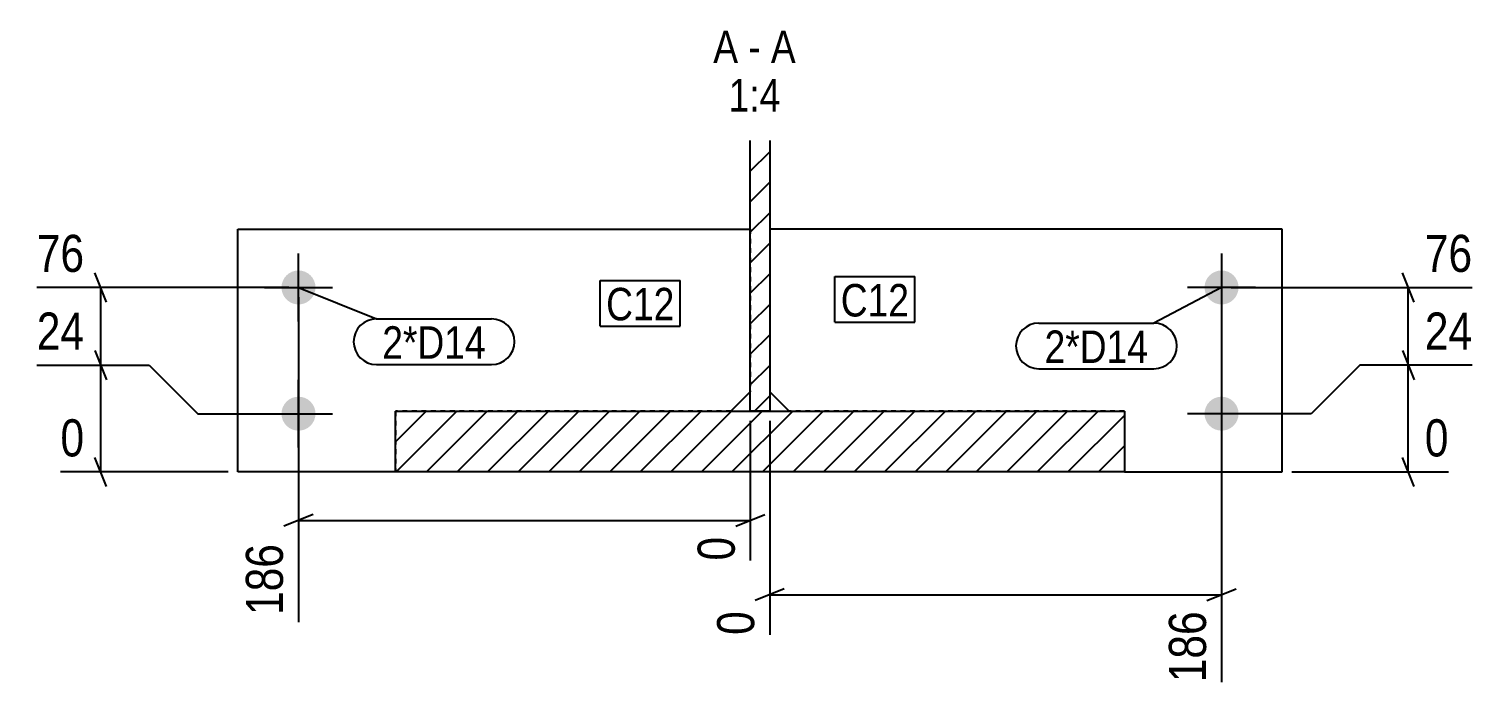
# Model space of a CAD drawing. Header units: millimetres. Extents: x 100 to 46338, y 13 to 3079.
# Drawn here: x 9326 to 9924, y 13 to 285 of the extents above; entities that cross this region are included whole.
import ezdxf

# ---------------------------------------------------------------- set-up
doc = ezdxf.new("R2010")
doc.units = ezdxf.units.MM
doc.linetypes.add('DXK_LINE_DOT2', pattern=[3.9198, 1.9599, -1.9599])
for name, color, linetype in [('MÅLSÆTNING', 7, 'Continuous'), ('STÅL', 7, 'Continuous'), ('TEKST', 7, 'Continuous')]:
    doc.layers.add(name, color=color, linetype=linetype)
doc.styles.add('Arial Narrow', font='ARIALN.TTF', dxfattribs={"height": 0.2})

msp = doc.modelspace()

# ---------------------------------------------------------------- hatches: boundary and pattern name
at = {"layer": 'STÅL', "linetype": 'Continuous'}
h = msp.add_hatch(dxfattribs=at)
h.set_pattern_fill('', scale=2.8, style=0, pattern_type=0)
h.set_pattern_definition([(45, (9623.2, 239.098), (-6.2862, 6.2862), [])])
h.paths.add_polyline_path([(9631.2, 239.1), (9623.2, 239.1), (9623.2, 127.63), (9631.2, 127.63)])
for points in [[(9437.2, 185.63, -1), (9437.2, 171.63, -1)], [(9817.2, 171.63, -1), (9817.2, 185.63, -1)], [(9437.2, 133.63, -1), (9437.2, 119.63, -1)], [(9817.2, 119.63, -1), (9817.2, 133.63, -1)]]:
    msp.add_hatch(color=96, dxfattribs=at).paths.add_polyline_path(points)
h = msp.add_hatch(dxfattribs=at)
h.set_pattern_fill('', scale=2.8, style=0, pattern_type=0)
h.set_pattern_definition([(45, (9477.2, 127.6325), (-6.28618, 6.28618), [])])
h.paths.add_polyline_path([(9777.2, 127.63), (9477.2, 127.63), (9477.2, 102.63), (9777.2, 102.63)])

# ---------------------------------------------------------------- linework, layer by layer
at = {"layer": 'MÅLSÆTNING', "color": 7, "linetype": 'Continuous'}
for p, q in [((9896.49, 172.63), (9891.69, 184.63)), ((9433.2, 178.63), (9329.46, 178.63)), ((9355.76, 146.63), (9355.76, 178.63)), ((9437.2, 174.63), (9437.2, 40.81)), ((9817.2, 174.63), (9817.2, 16)), ((9821.2, 178.63), (9920.39, 178.63)), ((9894.09, 146.63), (9894.09, 178.63)), ((9353.36, 152.63), (9358.16, 140.63)), ((9891.69, 152.63), (9896.49, 140.63)), ((9891.69, 152.63), (9896.49, 140.63)), ((9329.46, 146.63), (9375.76, 146.63)), ((9329.46, 146.63), (9375.76, 146.63)), ((9355.76, 102.63), (9355.76, 146.63)), ((9375.76, 146.63), (9395.76, 126.63)), ((9375.76, 146.63), (9395.76, 126.63)), ((9874.09, 146.63), (9854.09, 126.63)), ((9874.09, 146.63), (9854.09, 126.63)), ((9920.39, 146.63), (9874.09, 146.63)), ((9920.39, 146.63), (9874.09, 146.63)), ((9894.09, 102.63), (9894.09, 146.63)), ((9395.76, 126.63), (9433.2, 126.63)), ((9395.76, 126.63), (9433.2, 126.63)), ((9854.09, 126.63), (9821.2, 126.63)), ((9854.09, 126.63), (9821.2, 126.63)), ((9623.2, 123.63), (9623.2, 66.14)), ((9631.2, 123.63), (9631.2, 35.5)), ((9358.16, 96.63), (9353.36, 108.63)), ((9896.49, 96.63), (9891.69, 108.63)), ((9408.2, 102.63), (9339.21, 102.63)), ((9846.2, 102.63), (9910.64, 102.63)), ((9443.2, 85.09), (9431.2, 80.29)), ((9617.2, 80.29), (9629.2, 85.09)), ((9437.2, 82.69), (9623.2, 82.69)), ((9637.2, 54.45), (9625.2, 49.65)), ((9811.2, 49.65), (9823.2, 54.45)), ((9631.2, 52.05), (9817.2, 52.05))]:
    msp.add_line(p, q, dxfattribs=at)
at = {"layer": 'STÅL', "color": 2, "linetype": 'Continuous'}
for p, q in [((9623.2, 127.63), (9623.2, 239.1)), ((9631.2, 239.1), (9631.2, 127.63)), ((9477.2, 127.63), (9777.2, 127.63)), ((9477.2, 102.63), (9477.2, 127.63)), ((9631.2, 127.63), (9623.2, 127.63)), ((9777.2, 127.63), (9777.2, 102.63)), ((9777.2, 102.63), (9477.2, 102.63))]:
    msp.add_line(p, q, dxfattribs=at)
at = {"layer": 'STÅL', "color": 4, "linetype": 'Continuous'}
for p, q in [((9412.2, 102.63), (9412.2, 202.63)), ((9412.2, 202.63), (9623.2, 202.63)), ((9842.2, 202.63), (9631.2, 202.63)), ((9842.2, 102.63), (9842.2, 202.63)), ((9623.2, 135.63), (9615.2, 127.63)), ((9639.2, 127.63), (9631.2, 135.63)), ((9477.2, 102.63), (9412.2, 102.63)), ((9777.2, 102.63), (9842.2, 102.63))]:
    msp.add_line(p, q, dxfattribs=at)
at = {"layer": 'STÅL', "color": 30, "linetype": 'DXK_LINE_DOT2'}
for p, q in [((9623.2, 202.63), (9623.2, 135.63)), ((9631.2, 202.63), (9631.2, 135.63)), ((9615.2, 127.63), (9477.2, 127.63)), ((9477.2, 127.63), (9477.2, 102.63)), ((9777.2, 127.63), (9639.2, 127.63)), ((9777.2, 127.63), (9777.2, 102.63))]:
    msp.add_line(p, q, dxfattribs=at)
at = {"layer": 'STÅL', "color": 96, "linetype": 'Continuous'}
for p, q in [((9437.2, 164.63), (9437.2, 192.63)), ((9817.2, 192.63), (9817.2, 164.63)), ((9423.2, 178.63), (9451.2, 178.63)), ((9831.2, 178.63), (9803.2, 178.63)), ((9437.2, 112.63), (9437.2, 140.63)), ((9817.2, 140.63), (9817.2, 112.63)), ((9423.2, 126.63), (9451.2, 126.63)), ((9831.2, 126.63), (9803.2, 126.63))]:
    msp.add_line(p, q, dxfattribs=at)

# ---------------------------------------------------------------- wipeouts: each hides what was drawn before it
at = {"color": 0, "linetype": 'Continuous'}
for points, layer in [([(9434, 76.17), (9411.6, 76.17), (9411.6, 40.52), (9434, 40.52)], 'MÅLSÆTNING'), ([(9618.18, 271.1), (9618.18, 285.1), (9607.95, 285.1), (9607.95, 271.1)], 'TEKST'), ([(9627.47, 271.1), (9627.47, 285.1), (9622.38, 285.1), (9622.38, 271.1)], 'TEKST'), ([(9641.9, 271.1), (9641.9, 285.1), (9631.67, 285.1), (9631.67, 271.1)], 'TEKST'), ([(9635.59, 251.1), (9635.59, 265.1), (9614.26, 265.1), (9614.26, 251.1)], 'TEKST')]:
    msp.add_wipeout(points, dxfattribs=at).dxf.layer = layer
at = {"color": 0}
for points in [[(9688.59, 166.68), (9688.59, 180.68), (9660.45, 180.68), (9660.45, 166.68)], [(9591.99, 165.09), (9591.99, 179.09), (9563.85, 179.09), (9563.85, 165.09)], [(9514.32, 149.27), (9514.32, 163.27), (9471.69, 163.27), (9471.69, 149.27)], [(9786.99, 147.53), (9786.99, 161.53), (9744.36, 161.53), (9744.36, 147.53)]]:
    msp.add_wipeout(points, dxfattribs=at).dxf.layer = 'TEKST'

# ---------------------------------------------------------------- next in the draw order: texts
at = {"layer": 'MÅLSÆTNING', "color": 3, "linetype": 'Continuous', "style": 'Arial Narrow'}
msp.add_text('186', height=15.271, rotation=90.00021, dxfattribs=at).set_placement((9430.8, 43.72))
at = {"layer": 'TEKST', "color": 3, "linetype": 'Continuous', "style": 'Arial Narrow'}
for s, height, p in [('A', 13.36, (9607.95, 271.1)), ('A', 13.36, (9631.67, 271.1)), ('-', 13.36, (9622.38, 271.1)), ('1:4', 13.362, (9614.26, 251.1))]:
    msp.add_text(s, height=height, dxfattribs=at).set_placement(p)

# ---------------------------------------------------------------- next in the draw order: wipeouts: each hides what was drawn before it
at = {"color": 0, "linetype": 'Continuous'}
for points in [[(9923.59, 181.83), (9923.59, 204.23), (9897.69, 204.23), (9897.69, 181.83)], [(9352.16, 149.83), (9352.16, 172.23), (9326.26, 172.23), (9326.26, 149.83)], [(9923.59, 149.83), (9923.59, 172.23), (9897.69, 172.23), (9897.69, 149.83)], [(9352.16, 105.83), (9352.16, 128.23), (9336.01, 128.23), (9336.01, 105.83)], [(9913.84, 105.83), (9913.84, 128.23), (9897.69, 128.23), (9897.69, 105.83)], [(9620, 79.09), (9597.6, 79.09), (9597.6, 62.94), (9620, 62.94)], [(9628, 48.45), (9605.6, 48.45), (9605.6, 32.3), (9628, 32.3)], [(9814, 48.45), (9791.6, 48.45), (9791.6, 12.8), (9814, 12.8)]]:
    msp.add_wipeout(points, dxfattribs=at).dxf.layer = 'MÅLSÆTNING'
at = {"color": 0}
for points in [[(9688.59, 166.68), (9688.59, 180.68), (9660.45, 180.68), (9660.45, 166.68)], [(9591.99, 165.09), (9591.99, 179.09), (9563.85, 179.09), (9563.85, 165.09)], [(9514.32, 149.27), (9514.32, 163.27), (9471.69, 163.27), (9471.69, 149.27)], [(9786.99, 147.53), (9786.99, 161.53), (9744.36, 161.53), (9744.36, 147.53)]]:
    msp.add_wipeout(points, dxfattribs=at).dxf.layer = 'TEKST'

# ---------------------------------------------------------------- next in the draw order: linework, layer by layer
at = {"layer": 'MÅLSÆTNING', "color": 7, "linetype": 'Continuous'}
for p, q in [((9358.16, 172.63), (9353.36, 184.63)), ((9353.36, 152.63), (9358.16, 140.63))]:
    msp.add_line(p, q, dxfattribs=at)
at = {"layer": 'TEKST', "color": 7, "linetype": 'Continuous'}
for p, q in [((9561.45, 181.49), (9594.39, 181.49)), ((9561.45, 162.69), (9561.45, 181.49)), ((9594.39, 162.69), (9594.39, 181.49)), ((9658.05, 183.08), (9690.99, 183.08)), ((9658.05, 164.28), (9658.05, 183.08)), ((9690.99, 164.28), (9690.99, 183.08)), ((9437.2, 178.63), (9469.29, 165.67)), ((9817.2, 178.63), (9789.39, 163.93)), ((9469.29, 165.67), (9516.72, 165.67)), ((9561.45, 162.69), (9594.39, 162.69)), ((9658.05, 164.28), (9690.99, 164.28)), ((9741.96, 163.93), (9789.39, 163.93)), ((9469.29, 146.87), (9516.72, 146.87)), ((9741.96, 145.13), (9789.39, 145.13))]:
    msp.add_line(p, q, dxfattribs=at)
for centre, start, end in [((9469.29, 156.27), 90, 270), ((9516.72, 156.27), 270, 90), ((9741.96, 154.53), 90, 270), ((9789.39, 154.53), 270, 90)]:
    msp.add_arc(centre, 9.4, start, end, dxfattribs=at)

# ---------------------------------------------------------------- next in the draw order: texts
at = {"layer": 'MÅLSÆTNING', "color": 3, "linetype": 'Continuous', "style": 'Arial Narrow'}
for s, height, p in [('76', 15.271, (9900.89, 185.03)), ('24', 15.271, (9329.46, 153.03)), ('24', 15.271, (9900.89, 153.03)), ('0', 15.27, (9339.21, 109.03)), ('0', 15.27, (9900.89, 109.03))]:
    msp.add_text(s, height=height, dxfattribs=at).set_placement(p)
for s, height, p in [('0', 15.27, (9616.8, 66.14)), ('0', 15.27, (9624.8, 35.5)), ('186', 15.271, (9810.8, 16))]:
    msp.add_text(s, height=height, rotation=90.00021, dxfattribs=at).set_placement(p)
at = {"layer": 'TEKST', "color": 3, "style": 'Arial Narrow'}
for s, p in [('C12', (9660.45, 166.68)), ('C12', (9563.85, 165.09)), ('2*D14', (9471.69, 149.27)), ('2*D14', (9744.36, 147.53))]:
    msp.add_text(s, height=13.362, dxfattribs=at).set_placement(p)

# ---------------------------------------------------------------- next in the draw order: wipeouts: each hides what was drawn before it
at = {"color": 0, "linetype": 'Continuous'}
msp.add_wipeout([(9352.16, 181.83), (9352.16, 204.23), (9326.26, 204.23), (9326.26, 181.83)], dxfattribs=at).dxf.layer = 'MÅLSÆTNING'

# ---------------------------------------------------------------- next in the draw order: texts
at = {"layer": 'MÅLSÆTNING', "color": 3, "linetype": 'Continuous', "style": 'Arial Narrow'}
msp.add_text('76', height=15.271, dxfattribs=at).set_placement((9329.46, 185.03))

doc.saveas('drawing.dxf')
